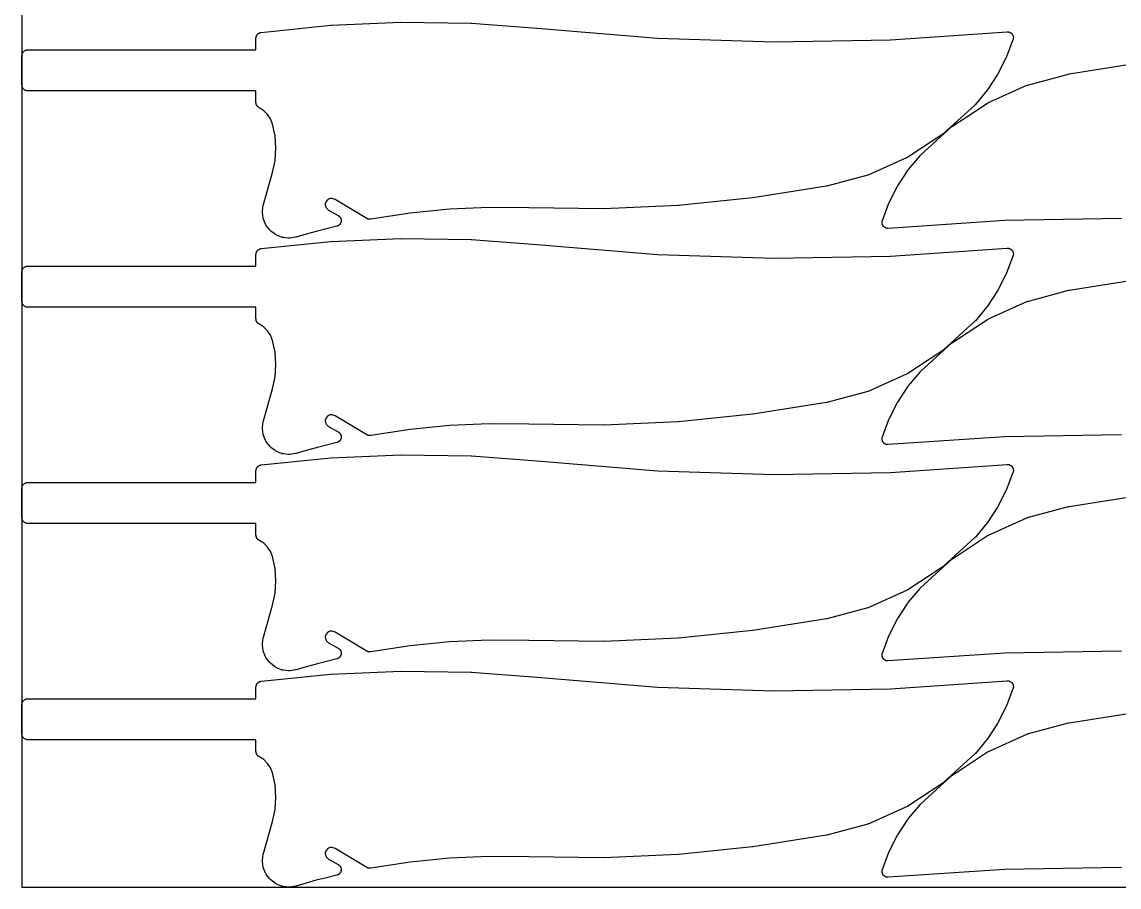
# Model space of a CAD drawing. Header units: metres. Extents: x 0 to 3000, y 0 to 1240.
# Drawn here: x 0 to 375, y 0 to 295.7 of the extents above; entities that cross this region are included whole.
import ezdxf

# ---------------------------------------------------------------- set-up
doc = ezdxf.new("R2010")
doc.units = ezdxf.units.M

msp = doc.modelspace()

# ---------------------------------------------------------------- linework, layer by layer
at = {"color": 7}
msp.add_lwpolyline([(0, 0), (3000, 0), (3000, 1240), (0, 1240), (0, 0)], close=True, dxfattribs=at)
at = {"color": 1}
for points in [[(93.53, 222.17), (93.5, 222.16), (93.47, 222.16), (91.62, 221.87), (91.44, 221.85), (91.26, 221.85), (91.08, 221.86), (89.25, 222.07), (89.08, 222.1), (88.91, 222.14), (88.74, 222.2), (87.02, 222.88), (86.86, 222.95), (86.71, 223.04), (86.56, 223.14), (85.06, 224.27), (84.92, 224.38), (84.79, 224.51), (84.68, 224.65), (83.53, 226.13), (83.43, 226.28), (83.34, 226.43), (83.27, 226.59), (82.56, 228.3), (82.5, 228.47), (82.46, 228.64), (82.43, 228.81), (82.2, 230.64), (82.18, 230.82), (82.19, 231), (82.2, 231.17), (82.47, 233.03), (82.47, 233.07), (82.48, 233.1), (82.49, 233.16), (82.5, 233.23), (82.51, 233.26), (82.52, 233.3), (85.62, 244.24), (86.5, 248.42), (86.79, 252.59), (86.52, 256.77), (85.69, 260.85), (85, 262.61), (83.98, 264.13), (82.68, 265.41), (80.93, 266.51), (80.91, 266.53), (80.89, 266.54), (80.83, 266.58), (80.77, 266.63), (80.75, 266.64), (80.73, 266.66), (80.68, 266.71), (80.62, 266.75), (80.6, 266.77), (80.59, 266.79), (80.54, 266.84), (80.49, 266.9), (80.47, 266.92), (80.45, 266.93), (80.41, 266.99), (80.37, 267.05), (80.35, 267.07), (80.34, 267.09), (80.3, 267.15), (80.26, 267.22), (80.25, 267.24), (80.24, 267.26), (80.21, 267.33), (80.17, 267.39), (80.16, 267.41), (80.15, 267.44), (80.13, 267.51), (80.1, 267.57), (80.09, 267.6), (80.09, 267.62), (80.07, 267.69), (80.05, 267.76), (80.04, 267.79), (80.04, 267.81), (80.03, 267.89), (80.02, 267.96), (80.01, 267.98), (80.01, 268.01), (80.01, 268.08), (80, 268.15), (80, 268.18), (80, 268.2), (80, 272.2), (2, 272.2), (1.8, 272.21), (1.61, 272.24), (1.42, 272.29), (1.23, 272.36), (1.06, 272.44), (0.89, 272.54), (0.73, 272.66), (0.59, 272.79), (0.45, 272.93), (0.34, 273.09), (0.24, 273.26), (0.15, 273.44), (0.09, 273.62), (0.04, 273.81), (0.01, 274.01), (0, 274.2), (0, 284.2), (0.01, 284.4), (0.04, 284.59), (0.09, 284.78), (0.15, 284.97), (0.24, 285.15), (0.34, 285.31), (0.45, 285.47), (0.59, 285.62), (0.73, 285.75), (0.89, 285.87), (1.06, 285.97), (1.23, 286.05), (1.42, 286.12), (1.61, 286.17), (1.8, 286.19), (2, 286.2), (80, 286.2), (80, 290.2), (80, 290.3), (80.01, 290.39), (80.01, 290.39), (80.01, 290.4), (80.02, 290.49), (80.04, 290.58), (80.04, 290.59), (80.04, 290.59), (80.06, 290.68), (80.08, 290.77), (80.08, 290.78), (80.09, 290.78), (80.12, 290.87), (80.15, 290.96), (80.15, 290.96), (80.15, 290.97), (80.19, 291.05), (80.23, 291.14), (80.23, 291.14), (80.24, 291.15), (80.28, 291.23), (80.33, 291.31), (80.33, 291.31), (80.34, 291.31), (80.39, 291.39), (80.45, 291.46), (80.45, 291.47), (80.45, 291.47), (80.52, 291.54), (80.58, 291.61), (80.58, 291.61), (80.59, 291.62), (80.65, 291.68), (80.72, 291.74), (80.73, 291.75), (80.73, 291.75), (80.81, 291.81), (80.88, 291.86), (80.88, 291.86), (80.89, 291.87), (80.97, 291.91), (81.05, 291.96), (81.05, 291.97), (81.06, 291.97), (81.14, 292.01), (81.23, 292.05), (81.23, 292.05), (81.23, 292.05), (81.32, 292.08), (81.41, 292.11), (81.41, 292.12), (81.42, 292.12), (81.51, 292.14), (81.6, 292.16), (81.6, 292.16), (81.61, 292.17), (81.7, 292.18), (81.79, 292.19), (105.56, 294.65), (105.68, 294.66), (129.53, 295.7), (129.65, 295.7), (153.52, 295.3), (153.64, 295.3), (177.46, 293.48), (177.46, 293.48), (177.47, 293.48), (217.25, 290.23), (257.08, 288.96), (296.91, 289.67), (336.74, 292.36), (336.77, 292.36), (336.8, 292.36), (336.87, 292.36), (336.93, 292.36), (336.97, 292.36), (337, 292.36), (337.06, 292.35), (337.13, 292.34), (337.16, 292.34), (337.19, 292.33), (337.26, 292.32), (337.32, 292.31), (337.35, 292.3), (337.39, 292.29), (337.45, 292.27), (337.51, 292.25), (337.54, 292.24), (337.57, 292.23), (337.63, 292.21), (337.69, 292.18), (337.72, 292.17), (337.75, 292.15), (337.81, 292.12), (337.87, 292.09), (337.9, 292.08), (337.93, 292.06), (337.98, 292.02), (338.03, 291.99), (338.06, 291.97), (338.09, 291.95), (338.14, 291.91), (338.19, 291.87), (338.21, 291.84), (338.24, 291.82), (338.28, 291.77), (338.33, 291.73), (338.35, 291.7), (338.37, 291.68), (338.41, 291.63), (338.46, 291.58), (338.48, 291.55), (338.5, 291.53), (338.53, 291.47), (338.57, 291.42), (338.58, 291.39), (338.6, 291.36), (338.63, 291.3), (338.66, 291.25), (338.68, 291.22), (338.69, 291.19), (338.72, 291.13), (338.74, 291.07), (338.75, 291.04), (338.76, 291.01), (338.78, 290.94), (338.8, 290.88), (338.81, 290.85), (338.82, 290.82), (338.83, 290.75), (338.84, 290.69), (338.85, 290.66), (338.85, 290.62), (338.86, 290.56), (338.87, 290.49), (338.87, 290.46), (338.87, 290.43), (338.87, 290.36), (338.87, 290.3), (338.87, 290.27), (338.87, 290.23), (338.86, 290.17), (338.86, 290.1), (338.85, 290.07), (338.85, 290.04), (338.83, 289.97), (338.82, 289.91), (338.81, 289.88), (338.8, 289.85), (338.78, 289.78), (338.77, 289.72), (338.75, 289.69), (338.74, 289.66), (336.54, 283.77), (336.45, 283.57), (333.61, 277.98), (333.5, 277.79), (330.05, 272.56), (329.92, 272.38), (325.9, 267.55), (325.87, 267.52), (325.85, 267.49), (325.81, 267.45), (325.77, 267.4), (325.74, 267.38), (325.71, 267.35), (315.05, 257.6), (314.92, 257.5), (314.8, 257.41), (302.79, 249.52), (302.66, 249.44), (302.52, 249.36), (289.42, 243.47), (289.27, 243.41), (289.12, 243.36), (275.17, 239.6), (275.16, 239.59), (275.15, 239.59), (275.06, 239.57), (274.98, 239.55), (274.97, 239.55), (274.96, 239.55), (249.8, 235.59), (249.69, 235.58), (224.37, 233.02), (224.26, 233.01), (198.84, 231.87), (198.73, 231.87), (173.26, 232.15), (173.26, 232.15), (173.26, 232.15), (159.65, 232.3), (146.12, 231.71), (132.65, 230.38), (119.2, 228.29), (119.19, 228.29), (119.18, 228.29), (119.09, 228.28), (119, 228.27), (118.99, 228.27), (118.98, 228.27), (118.89, 228.27), (118.81, 228.27), (118.8, 228.27), (118.79, 228.27), (118.7, 228.28), (118.61, 228.29), (118.6, 228.29), (118.59, 228.29), (118.5, 228.31), (118.42, 228.33), (118.41, 228.33), (118.4, 228.33), (118.31, 228.36), (118.23, 228.38), (118.22, 228.39), (118.21, 228.39), (118.13, 228.42), (118.05, 228.46), (118.04, 228.46), (118.03, 228.46), (117.95, 228.51), (117.87, 228.55), (117.87, 228.55), (117.86, 228.56), (107.09, 235.05), (106.09, 235.4), (105.28, 235.36), (104.55, 235.02), (103.97, 234.39), (103.68, 233.58), (103.72, 232.77), (104.07, 232.04), (104.81, 231.35), (108.07, 229.58), (108.11, 229.55), (108.16, 229.53), (108.2, 229.5), (108.24, 229.47), (108.28, 229.44), (108.32, 229.42), (108.36, 229.38), (108.4, 229.36), (108.43, 229.32), (108.47, 229.29), (108.5, 229.26), (108.54, 229.22), (108.57, 229.19), (108.61, 229.15), (108.64, 229.11), (108.67, 229.08), (108.7, 229.04), (108.73, 229), (108.76, 228.96), (108.79, 228.92), (108.81, 228.87), (108.84, 228.83), (108.86, 228.79), (108.89, 228.75), (108.91, 228.7), (108.93, 228.66), (108.95, 228.61), (108.97, 228.57), (108.98, 228.52), (109, 228.48), (109.02, 228.43), (109.03, 228.38), (109.04, 228.34), (109.06, 228.29), (109.07, 228.24), (109.08, 228.19), (109.09, 228.14), (109.09, 228.1), (109.1, 228.05), (109.11, 228), (109.11, 227.95), (109.11, 227.9), (109.11, 227.85), (109.11, 227.8), (109.11, 227.75), (109.11, 227.7), (109.11, 227.66), (109.1, 227.61), (109.09, 227.56), (109.09, 227.51), (109.08, 227.46), (109.07, 227.41), (109.06, 227.37), (109.05, 227.32), (109.04, 227.27), (109.02, 227.22), (109.01, 227.18), (108.99, 227.13), (108.97, 227.08), (108.96, 227.04), (108.93, 226.99), (108.91, 226.95), (108.89, 226.91), (108.87, 226.86), (108.84, 226.82), (108.82, 226.78), (108.79, 226.74), (108.77, 226.7), (108.74, 226.66), (108.71, 226.61), (108.68, 226.58), (108.65, 226.54), (108.62, 226.5), (108.58, 226.46), (108.55, 226.43), (108.52, 226.39), (108.48, 226.36), (108.44, 226.33), (108.41, 226.3), (108.37, 226.26), (108.33, 226.23), (108.29, 226.2), (108.25, 226.18), (108.21, 226.15), (108.17, 226.12), (108.13, 226.1), (108.08, 226.07), (108.04, 226.05), (108, 226.03), (107.95, 226), (107.91, 225.99), (107.86, 225.97), (107.82, 225.95), (107.77, 225.93), (107.72, 225.92), (107.68, 225.9), (107.63, 225.89), (107.58, 225.88), (104.09, 225.03), (100.62, 224.14), (97.17, 223.2), (93.72, 222.21), (93.69, 222.2), (93.66, 222.2), (93.6, 222.18), (93.53, 222.17)], [(93.53, 148.22), (93.5, 148.21), (93.47, 148.21), (91.62, 147.92), (91.44, 147.9), (91.26, 147.9), (91.08, 147.91), (89.25, 148.12), (89.08, 148.15), (88.91, 148.19), (88.74, 148.25), (87.02, 148.93), (86.86, 149), (86.71, 149.09), (86.56, 149.19), (85.06, 150.32), (84.92, 150.43), (84.79, 150.56), (84.68, 150.7), (83.53, 152.18), (83.43, 152.33), (83.34, 152.48), (83.27, 152.64), (82.56, 154.35), (82.5, 154.52), (82.46, 154.69), (82.43, 154.86), (82.2, 156.69), (82.18, 156.87), (82.19, 157.05), (82.2, 157.22), (82.47, 159.08), (82.47, 159.12), (82.48, 159.15), (82.49, 159.22), (82.5, 159.28), (82.51, 159.31), (82.52, 159.35), (85.62, 170.29), (86.5, 174.47), (86.79, 178.65), (86.52, 182.82), (85.69, 186.9), (85, 188.66), (83.98, 190.18), (82.68, 191.46), (80.93, 192.56), (80.91, 192.58), (80.89, 192.59), (80.83, 192.63), (80.77, 192.68), (80.75, 192.69), (80.73, 192.71), (80.68, 192.76), (80.62, 192.8), (80.6, 192.82), (80.59, 192.84), (80.54, 192.89), (80.49, 192.95), (80.47, 192.97), (80.45, 192.99), (80.41, 193.04), (80.37, 193.1), (80.35, 193.12), (80.34, 193.14), (80.3, 193.21), (80.26, 193.27), (80.25, 193.29), (80.24, 193.31), (80.21, 193.38), (80.17, 193.44), (80.16, 193.47), (80.15, 193.49), (80.13, 193.56), (80.1, 193.62), (80.09, 193.65), (80.09, 193.67), (80.07, 193.74), (80.05, 193.81), (80.04, 193.84), (80.04, 193.86), (80.03, 193.94), (80.02, 194.01), (80.01, 194.03), (80.01, 194.06), (80.01, 194.13), (80, 194.2), (80, 194.23), (80, 194.25), (80, 198.25), (2, 198.25), (1.8, 198.26), (1.61, 198.29), (1.42, 198.34), (1.23, 198.41), (1.06, 198.49), (0.89, 198.59), (0.73, 198.71), (0.59, 198.84), (0.45, 198.99), (0.34, 199.14), (0.24, 199.31), (0.15, 199.49), (0.09, 199.67), (0.04, 199.86), (0.01, 200.06), (0, 200.25), (0, 210.25), (0.01, 210.45), (0.04, 210.64), (0.09, 210.83), (0.15, 211.02), (0.24, 211.2), (0.34, 211.37), (0.45, 211.52), (0.59, 211.67), (0.73, 211.8), (0.89, 211.92), (1.06, 212.02), (1.23, 212.1), (1.42, 212.17), (1.61, 212.22), (1.8, 212.24), (2, 212.25), (80, 212.25), (80, 216.25), (80, 216.35), (80.01, 216.44), (80.01, 216.45), (80.01, 216.45), (80.02, 216.54), (80.04, 216.63), (80.04, 216.64), (80.04, 216.64), (80.06, 216.73), (80.08, 216.83), (80.08, 216.83), (80.09, 216.83), (80.12, 216.92), (80.15, 217.01), (80.15, 217.02), (80.15, 217.02), (80.19, 217.1), (80.23, 217.19), (80.23, 217.19), (80.24, 217.2), (80.28, 217.28), (80.33, 217.36), (80.33, 217.36), (80.34, 217.37), (80.39, 217.44), (80.45, 217.52), (80.45, 217.52), (80.45, 217.52), (80.52, 217.59), (80.58, 217.66), (80.58, 217.66), (80.59, 217.67), (80.65, 217.73), (80.72, 217.79), (80.73, 217.8), (80.73, 217.8), (80.81, 217.86), (80.88, 217.91), (80.88, 217.91), (80.89, 217.92), (80.97, 217.97), (81.05, 218.01), (81.05, 218.02), (81.06, 218.02), (81.14, 218.06), (81.23, 218.1), (81.23, 218.1), (81.23, 218.1), (81.32, 218.13), (81.41, 218.17), (81.41, 218.17), (81.42, 218.17), (81.51, 218.19), (81.6, 218.21), (81.6, 218.21), (81.61, 218.22), (81.7, 218.23), (81.79, 218.24), (105.56, 220.7), (105.68, 220.71), (129.53, 221.75), (129.65, 221.75), (153.52, 221.35), (153.64, 221.35), (177.46, 219.53), (177.46, 219.53), (177.47, 219.53), (217.25, 216.28), (257.08, 215.01), (296.91, 215.72), (336.74, 218.41), (336.77, 218.41), (336.8, 218.41), (336.87, 218.41), (336.93, 218.41), (336.97, 218.41), (337, 218.41), (337.06, 218.4), (337.13, 218.39), (337.16, 218.39), (337.19, 218.38), (337.26, 218.37), (337.32, 218.36), (337.35, 218.35), (337.39, 218.34), (337.45, 218.32), (337.51, 218.31), (337.54, 218.29), (337.57, 218.28), (337.63, 218.26), (337.69, 218.23), (337.72, 218.22), (337.75, 218.21), (337.81, 218.17), (337.87, 218.14), (337.9, 218.13), (337.93, 218.11), (337.98, 218.07), (338.03, 218.04), (338.06, 218.02), (338.09, 218), (338.14, 217.96), (338.19, 217.92), (338.21, 217.89), (338.24, 217.87), (338.28, 217.83), (338.33, 217.78), (338.35, 217.76), (338.37, 217.73), (338.41, 217.68), (338.46, 217.63), (338.48, 217.6), (338.5, 217.58), (338.53, 217.52), (338.57, 217.47), (338.58, 217.44), (338.6, 217.41), (338.63, 217.36), (338.66, 217.3), (338.68, 217.27), (338.69, 217.24), (338.72, 217.18), (338.74, 217.12), (338.75, 217.09), (338.76, 217.06), (338.78, 216.99), (338.8, 216.93), (338.81, 216.9), (338.82, 216.87), (338.83, 216.8), (338.84, 216.74), (338.85, 216.71), (338.85, 216.67), (338.86, 216.61), (338.87, 216.54), (338.87, 216.51), (338.87, 216.48), (338.87, 216.41), (338.87, 216.35), (338.87, 216.32), (338.87, 216.28), (338.86, 216.22), (338.86, 216.15), (338.85, 216.12), (338.85, 216.09), (338.83, 216.02), (338.82, 215.96), (338.81, 215.93), (338.8, 215.9), (338.78, 215.83), (338.77, 215.77), (338.75, 215.74), (338.74, 215.71), (336.54, 209.82), (336.45, 209.62), (333.61, 204.03), (333.5, 203.84), (330.05, 198.61), (329.92, 198.43), (325.9, 193.6), (325.87, 193.57), (325.85, 193.54), (325.81, 193.5), (325.77, 193.45), (325.74, 193.43), (325.71, 193.4), (315.05, 183.65), (314.92, 183.55), (314.8, 183.46), (302.79, 175.57), (302.66, 175.49), (302.52, 175.42), (289.42, 169.52), (289.27, 169.46), (289.12, 169.41), (275.17, 165.65), (275.16, 165.64), (275.15, 165.64), (275.06, 165.62), (274.98, 165.6), (274.97, 165.6), (274.96, 165.6), (249.8, 161.64), (249.69, 161.63), (224.37, 159.07), (224.26, 159.07), (198.84, 157.92), (198.73, 157.92), (173.26, 158.2), (173.26, 158.2), (173.26, 158.2), (159.65, 158.35), (146.12, 157.76), (132.65, 156.43), (119.2, 154.35), (119.19, 154.34), (119.18, 154.34), (119.09, 154.33), (119, 154.32), (118.99, 154.32), (118.98, 154.32), (118.89, 154.32), (118.81, 154.32), (118.8, 154.32), (118.79, 154.32), (118.7, 154.33), (118.61, 154.34), (118.6, 154.34), (118.59, 154.34), (118.5, 154.36), (118.42, 154.38), (118.41, 154.38), (118.4, 154.38), (118.31, 154.41), (118.23, 154.43), (118.22, 154.44), (118.21, 154.44), (118.13, 154.47), (118.05, 154.51), (118.04, 154.51), (118.03, 154.52), (117.95, 154.56), (117.87, 154.6), (117.87, 154.6), (117.86, 154.61), (107.09, 161.1), (106.09, 161.45), (105.28, 161.41), (104.55, 161.07), (103.97, 160.44), (103.68, 159.63), (103.72, 158.82), (104.07, 158.09), (104.81, 157.4), (108.07, 155.63), (108.11, 155.6), (108.16, 155.58), (108.2, 155.55), (108.24, 155.52), (108.28, 155.49), (108.32, 155.47), (108.36, 155.44), (108.4, 155.41), (108.43, 155.37), (108.47, 155.34), (108.5, 155.31), (108.54, 155.27), (108.57, 155.24), (108.61, 155.2), (108.64, 155.16), (108.67, 155.13), (108.7, 155.09), (108.73, 155.05), (108.76, 155.01), (108.79, 154.97), (108.81, 154.93), (108.84, 154.88), (108.86, 154.84), (108.89, 154.8), (108.91, 154.75), (108.93, 154.71), (108.95, 154.66), (108.97, 154.62), (108.98, 154.57), (109, 154.53), (109.02, 154.48), (109.03, 154.44), (109.04, 154.39), (109.06, 154.34), (109.07, 154.29), (109.08, 154.24), (109.09, 154.2), (109.09, 154.15), (109.1, 154.1), (109.11, 154.05), (109.11, 154), (109.11, 153.95), (109.11, 153.9), (109.11, 153.85), (109.11, 153.8), (109.11, 153.75), (109.11, 153.71), (109.1, 153.66), (109.09, 153.61), (109.09, 153.56), (109.08, 153.51), (109.07, 153.46), (109.06, 153.42), (109.05, 153.37), (109.04, 153.32), (109.02, 153.27), (109.01, 153.23), (108.99, 153.18), (108.97, 153.14), (108.96, 153.09), (108.93, 153.05), (108.91, 153), (108.89, 152.96), (108.87, 152.91), (108.84, 152.87), (108.82, 152.83), (108.79, 152.79), (108.77, 152.75), (108.74, 152.71), (108.71, 152.66), (108.68, 152.63), (108.65, 152.59), (108.62, 152.55), (108.58, 152.51), (108.55, 152.48), (108.52, 152.44), (108.48, 152.41), (108.44, 152.38), (108.41, 152.35), (108.37, 152.31), (108.33, 152.28), (108.29, 152.25), (108.25, 152.23), (108.21, 152.2), (108.17, 152.17), (108.13, 152.15), (108.08, 152.12), (108.04, 152.1), (108, 152.08), (107.95, 152.05), (107.91, 152.04), (107.86, 152.02), (107.82, 152), (107.77, 151.98), (107.72, 151.97), (107.68, 151.95), (107.63, 151.94), (107.58, 151.93), (104.09, 151.08), (100.62, 150.19), (97.17, 149.26), (93.72, 148.26), (93.69, 148.26), (93.66, 148.25), (93.6, 148.23), (93.53, 148.22)], [(93.53, 74.27), (93.5, 74.26), (93.47, 74.26), (91.62, 73.97), (91.44, 73.95), (91.26, 73.95), (91.08, 73.96), (89.25, 74.17), (89.08, 74.2), (88.91, 74.24), (88.74, 74.3), (87.02, 74.98), (86.86, 75.05), (86.71, 75.14), (86.56, 75.24), (85.06, 76.37), (84.92, 76.48), (84.79, 76.61), (84.68, 76.75), (83.53, 78.23), (83.43, 78.38), (83.34, 78.53), (83.27, 78.7), (82.56, 80.4), (82.5, 80.57), (82.46, 80.74), (82.43, 80.91), (82.2, 82.74), (82.18, 82.92), (82.19, 83.1), (82.2, 83.28), (82.47, 85.13), (82.47, 85.17), (82.48, 85.21), (82.49, 85.27), (82.5, 85.33), (82.51, 85.36), (82.52, 85.4), (85.62, 96.34), (86.5, 100.52), (86.79, 104.7), (86.52, 108.87), (85.69, 112.95), (85, 114.71), (83.98, 116.23), (82.68, 117.51), (80.93, 118.61), (80.91, 118.63), (80.89, 118.64), (80.83, 118.69), (80.77, 118.73), (80.75, 118.74), (80.73, 118.76), (80.68, 118.81), (80.62, 118.85), (80.6, 118.87), (80.59, 118.89), (80.54, 118.94), (80.49, 119), (80.47, 119.02), (80.45, 119.04), (80.41, 119.09), (80.37, 119.15), (80.35, 119.17), (80.34, 119.19), (80.3, 119.26), (80.26, 119.32), (80.25, 119.34), (80.24, 119.36), (80.21, 119.43), (80.17, 119.49), (80.16, 119.52), (80.15, 119.54), (80.13, 119.61), (80.1, 119.68), (80.09, 119.7), (80.09, 119.72), (80.07, 119.79), (80.05, 119.86), (80.04, 119.89), (80.04, 119.91), (80.03, 119.99), (80.02, 120.06), (80.01, 120.08), (80.01, 120.11), (80.01, 120.18), (80, 120.25), (80, 120.28), (80, 120.3), (80, 124.3), (2, 124.3), (1.8, 124.31), (1.61, 124.34), (1.42, 124.39), (1.23, 124.46), (1.06, 124.54), (0.89, 124.64), (0.73, 124.76), (0.59, 124.89), (0.45, 125.04), (0.34, 125.19), (0.24, 125.36), (0.15, 125.54), (0.09, 125.72), (0.04, 125.91), (0.01, 126.11), (0, 126.3), (0, 136.3), (0.01, 136.5), (0.04, 136.7), (0.09, 136.89), (0.15, 137.07), (0.24, 137.25), (0.34, 137.42), (0.45, 137.57), (0.59, 137.72), (0.73, 137.85), (0.89, 137.97), (1.06, 138.07), (1.23, 138.15), (1.42, 138.22), (1.61, 138.27), (1.8, 138.3), (2, 138.3), (80, 138.3), (80, 142.3), (80, 142.4), (80.01, 142.49), (80.01, 142.5), (80.01, 142.5), (80.02, 142.59), (80.04, 142.69), (80.04, 142.69), (80.04, 142.7), (80.06, 142.79), (80.08, 142.88), (80.08, 142.88), (80.09, 142.89), (80.12, 142.97), (80.15, 143.06), (80.15, 143.07), (80.15, 143.07), (80.19, 143.15), (80.23, 143.24), (80.23, 143.24), (80.24, 143.25), (80.28, 143.33), (80.33, 143.41), (80.33, 143.41), (80.34, 143.42), (80.39, 143.49), (80.45, 143.57), (80.45, 143.57), (80.45, 143.57), (80.52, 143.64), (80.58, 143.71), (80.58, 143.72), (80.59, 143.72), (80.65, 143.78), (80.72, 143.84), (80.73, 143.85), (80.73, 143.85), (80.81, 143.91), (80.88, 143.96), (80.88, 143.96), (80.89, 143.97), (80.97, 144.02), (81.05, 144.06), (81.05, 144.07), (81.06, 144.07), (81.14, 144.11), (81.23, 144.15), (81.23, 144.15), (81.23, 144.15), (81.32, 144.18), (81.41, 144.22), (81.41, 144.22), (81.42, 144.22), (81.51, 144.24), (81.6, 144.26), (81.6, 144.27), (81.61, 144.27), (81.7, 144.28), (81.79, 144.29), (105.56, 146.75), (105.68, 146.76), (129.53, 147.8), (129.65, 147.8), (153.52, 147.41), (153.64, 147.4), (177.46, 145.58), (177.46, 145.58), (177.47, 145.58), (217.25, 142.33), (257.08, 141.06), (296.91, 141.77), (336.74, 144.46), (336.77, 144.46), (336.8, 144.46), (336.87, 144.46), (336.93, 144.46), (336.97, 144.46), (337, 144.46), (337.06, 144.45), (337.13, 144.44), (337.16, 144.44), (337.19, 144.43), (337.26, 144.42), (337.32, 144.41), (337.35, 144.4), (337.39, 144.39), (337.45, 144.37), (337.51, 144.36), (337.54, 144.34), (337.57, 144.33), (337.63, 144.31), (337.69, 144.28), (337.72, 144.27), (337.75, 144.26), (337.81, 144.22), (337.87, 144.19), (337.9, 144.18), (337.93, 144.16), (337.98, 144.12), (338.03, 144.09), (338.06, 144.07), (338.09, 144.05), (338.14, 144.01), (338.19, 143.97), (338.21, 143.94), (338.24, 143.92), (338.28, 143.88), (338.33, 143.83), (338.35, 143.81), (338.37, 143.78), (338.41, 143.73), (338.46, 143.68), (338.48, 143.65), (338.5, 143.63), (338.53, 143.57), (338.57, 143.52), (338.58, 143.49), (338.6, 143.46), (338.63, 143.41), (338.66, 143.35), (338.68, 143.32), (338.69, 143.29), (338.72, 143.23), (338.74, 143.17), (338.75, 143.14), (338.76, 143.11), (338.78, 143.04), (338.8, 142.98), (338.81, 142.95), (338.82, 142.92), (338.83, 142.85), (338.84, 142.79), (338.85, 142.76), (338.85, 142.73), (338.86, 142.66), (338.87, 142.6), (338.87, 142.56), (338.87, 142.53), (338.87, 142.46), (338.87, 142.4), (338.87, 142.37), (338.87, 142.33), (338.86, 142.27), (338.86, 142.2), (338.85, 142.17), (338.85, 142.14), (338.83, 142.07), (338.82, 142.01), (338.81, 141.98), (338.8, 141.95), (338.78, 141.88), (338.77, 141.82), (338.75, 141.79), (338.74, 141.76), (336.54, 135.87), (336.45, 135.67), (333.61, 130.08), (333.5, 129.89), (330.05, 124.66), (329.92, 124.48), (325.9, 119.65), (325.87, 119.62), (325.85, 119.59), (325.81, 119.55), (325.77, 119.5), (325.74, 119.48), (325.71, 119.45), (315.05, 109.7), (314.92, 109.6), (314.8, 109.51), (302.79, 101.62), (302.66, 101.54), (302.52, 101.47), (289.42, 95.57), (289.27, 95.51), (289.12, 95.46), (275.17, 91.7), (275.16, 91.69), (275.15, 91.69), (275.06, 91.67), (274.98, 91.65), (274.97, 91.65), (274.96, 91.65), (249.8, 87.69), (249.69, 87.68), (224.37, 85.12), (224.26, 85.12), (198.84, 83.98), (198.73, 83.97), (173.26, 84.25), (173.26, 84.25), (173.26, 84.25), (159.65, 84.4), (146.12, 83.81), (132.65, 82.48), (119.2, 80.4), (119.19, 80.39), (119.18, 80.39), (119.09, 80.38), (119, 80.38), (118.99, 80.38), (118.98, 80.37), (118.89, 80.37), (118.81, 80.37), (118.8, 80.37), (118.79, 80.37), (118.7, 80.38), (118.61, 80.39), (118.6, 80.39), (118.59, 80.39), (118.5, 80.41), (118.42, 80.43), (118.41, 80.43), (118.4, 80.43), (118.31, 80.46), (118.23, 80.48), (118.22, 80.49), (118.21, 80.49), (118.13, 80.53), (118.05, 80.56), (118.04, 80.56), (118.03, 80.57), (117.95, 80.61), (117.87, 80.65), (117.87, 80.66), (117.86, 80.66), (107.09, 87.15), (106.09, 87.5), (105.28, 87.46), (104.55, 87.12), (103.97, 86.49), (103.68, 85.69), (103.72, 84.87), (104.07, 84.14), (104.81, 83.45), (108.07, 81.68), (108.11, 81.65), (108.16, 81.63), (108.2, 81.6), (108.24, 81.57), (108.28, 81.54), (108.32, 81.52), (108.36, 81.49), (108.4, 81.46), (108.43, 81.42), (108.47, 81.39), (108.5, 81.36), (108.54, 81.32), (108.57, 81.29), (108.61, 81.25), (108.64, 81.21), (108.67, 81.18), (108.7, 81.14), (108.73, 81.1), (108.76, 81.06), (108.79, 81.02), (108.81, 80.98), (108.84, 80.93), (108.86, 80.89), (108.89, 80.85), (108.91, 80.8), (108.93, 80.76), (108.95, 80.72), (108.97, 80.67), (108.98, 80.62), (109, 80.58), (109.02, 80.53), (109.03, 80.49), (109.04, 80.44), (109.06, 80.39), (109.07, 80.34), (109.08, 80.3), (109.09, 80.25), (109.09, 80.2), (109.1, 80.15), (109.11, 80.1), (109.11, 80.05), (109.11, 80), (109.11, 79.95), (109.11, 79.9), (109.11, 79.85), (109.11, 79.81), (109.11, 79.76), (109.1, 79.71), (109.09, 79.66), (109.09, 79.61), (109.08, 79.56), (109.07, 79.51), (109.06, 79.47), (109.05, 79.42), (109.04, 79.37), (109.02, 79.32), (109.01, 79.28), (108.99, 79.23), (108.97, 79.19), (108.96, 79.14), (108.93, 79.1), (108.91, 79.05), (108.89, 79.01), (108.87, 78.96), (108.84, 78.92), (108.82, 78.88), (108.79, 78.84), (108.77, 78.8), (108.74, 78.76), (108.71, 78.72), (108.68, 78.68), (108.65, 78.64), (108.62, 78.6), (108.58, 78.56), (108.55, 78.53), (108.52, 78.5), (108.48, 78.46), (108.44, 78.43), (108.41, 78.4), (108.37, 78.36), (108.33, 78.34), (108.29, 78.3), (108.25, 78.28), (108.21, 78.25), (108.17, 78.22), (108.13, 78.2), (108.08, 78.17), (108.04, 78.15), (108, 78.13), (107.95, 78.11), (107.91, 78.09), (107.86, 78.07), (107.82, 78.05), (107.77, 78.03), (107.72, 78.02), (107.68, 78), (107.63, 77.99), (107.58, 77.98), (104.09, 77.13), (100.62, 76.25), (97.17, 75.31), (93.72, 74.31), (93.69, 74.31), (93.66, 74.3), (93.6, 74.28), (93.53, 74.27)], [(93.53, 0.32), (93.5, 0.31), (93.47, 0.31), (91.62, 0.02), (91.44, 0), (91.26, 0), (91.08, 0.01), (89.25, 0.22), (89.08, 0.25), (88.91, 0.29), (88.74, 0.35), (87.02, 1.03), (86.86, 1.1), (86.71, 1.19), (86.56, 1.29), (85.06, 2.42), (84.92, 2.54), (84.79, 2.66), (84.68, 2.8), (83.53, 4.28), (83.43, 4.43), (83.34, 4.58), (83.27, 4.75), (82.56, 6.45), (82.5, 6.62), (82.46, 6.79), (82.43, 6.96), (82.2, 8.79), (82.18, 8.97), (82.19, 9.15), (82.2, 9.33), (82.47, 11.18), (82.47, 11.22), (82.48, 11.26), (82.49, 11.32), (82.5, 11.38), (82.51, 11.41), (82.52, 11.45), (85.62, 22.39), (86.5, 26.57), (86.79, 30.75), (86.52, 34.92), (85.69, 39), (85, 40.76), (83.98, 42.28), (82.68, 43.56), (80.93, 44.66), (80.91, 44.68), (80.89, 44.69), (80.83, 44.74), (80.77, 44.78), (80.75, 44.79), (80.73, 44.81), (80.68, 44.86), (80.62, 44.91), (80.6, 44.92), (80.59, 44.94), (80.54, 44.99), (80.49, 45.05), (80.47, 45.07), (80.45, 45.09), (80.41, 45.14), (80.37, 45.2), (80.35, 45.22), (80.34, 45.24), (80.3, 45.31), (80.26, 45.37), (80.25, 45.39), (80.24, 45.41), (80.21, 45.48), (80.17, 45.54), (80.16, 45.57), (80.15, 45.59), (80.13, 45.66), (80.1, 45.73), (80.09, 45.75), (80.09, 45.77), (80.07, 45.85), (80.05, 45.91), (80.04, 45.94), (80.04, 45.97), (80.03, 46.04), (80.02, 46.11), (80.01, 46.13), (80.01, 46.16), (80.01, 46.23), (80, 46.3), (80, 46.33), (80, 46.36), (80, 50.36), (2, 50.36), (1.8, 50.37), (1.61, 50.39), (1.42, 50.44), (1.23, 50.51), (1.06, 50.59), (0.89, 50.69), (0.73, 50.81), (0.59, 50.94), (0.45, 51.09), (0.34, 51.24), (0.24, 51.41), (0.15, 51.59), (0.09, 51.77), (0.04, 51.97), (0.01, 52.16), (0, 52.36), (0, 62.36), (0.01, 62.55), (0.04, 62.75), (0.09, 62.94), (0.15, 63.12), (0.24, 63.3), (0.34, 63.47), (0.45, 63.62), (0.59, 63.77), (0.73, 63.9), (0.89, 64.02), (1.06, 64.12), (1.23, 64.2), (1.42, 64.27), (1.61, 64.32), (1.8, 64.35), (2, 64.36), (80, 64.36), (80, 68.36), (80, 68.45), (80.01, 68.54), (80.01, 68.55), (80.01, 68.55), (80.02, 68.64), (80.04, 68.74), (80.04, 68.74), (80.04, 68.75), (80.06, 68.84), (80.08, 68.93), (80.08, 68.93), (80.09, 68.94), (80.12, 69.02), (80.15, 69.11), (80.15, 69.12), (80.15, 69.12), (80.19, 69.21), (80.23, 69.29), (80.23, 69.29), (80.24, 69.3), (80.28, 69.38), (80.33, 69.46), (80.33, 69.46), (80.34, 69.47), (80.39, 69.54), (80.45, 69.62), (80.45, 69.62), (80.45, 69.62), (80.52, 69.69), (80.58, 69.76), (80.58, 69.77), (80.59, 69.77), (80.65, 69.83), (80.72, 69.9), (80.73, 69.9), (80.73, 69.9), (80.81, 69.96), (80.88, 70.01), (80.88, 70.02), (80.89, 70.02), (80.97, 70.07), (81.05, 70.11), (81.05, 70.12), (81.06, 70.12), (81.14, 70.16), (81.23, 70.2), (81.23, 70.2), (81.23, 70.2), (81.32, 70.23), (81.41, 70.27), (81.41, 70.27), (81.42, 70.27), (81.51, 70.29), (81.6, 70.32), (81.6, 70.32), (81.61, 70.32), (81.7, 70.33), (81.79, 70.34), (105.56, 72.81), (105.68, 72.81), (129.53, 73.85), (129.65, 73.85), (153.52, 73.46), (153.64, 73.45), (177.46, 71.63), (177.46, 71.63), (177.47, 71.63), (217.25, 68.38), (257.08, 67.11), (296.91, 67.82), (336.74, 70.51), (336.77, 70.51), (336.8, 70.51), (336.87, 70.51), (336.93, 70.51), (336.97, 70.51), (337, 70.51), (337.06, 70.5), (337.13, 70.49), (337.16, 70.49), (337.19, 70.49), (337.26, 70.47), (337.32, 70.46), (337.35, 70.45), (337.39, 70.44), (337.45, 70.42), (337.51, 70.41), (337.54, 70.39), (337.57, 70.38), (337.63, 70.36), (337.69, 70.33), (337.72, 70.32), (337.75, 70.31), (337.81, 70.28), (337.87, 70.25), (337.9, 70.23), (337.93, 70.21), (337.98, 70.17), (338.03, 70.14), (338.06, 70.12), (338.09, 70.1), (338.14, 70.06), (338.19, 70.02), (338.21, 69.99), (338.24, 69.97), (338.28, 69.93), (338.33, 69.88), (338.35, 69.86), (338.37, 69.83), (338.41, 69.78), (338.46, 69.73), (338.48, 69.7), (338.5, 69.68), (338.53, 69.62), (338.57, 69.57), (338.58, 69.54), (338.6, 69.51), (338.63, 69.46), (338.66, 69.4), (338.68, 69.37), (338.69, 69.34), (338.72, 69.28), (338.74, 69.22), (338.75, 69.19), (338.76, 69.16), (338.78, 69.09), (338.8, 69.03), (338.81, 69), (338.82, 68.97), (338.83, 68.9), (338.84, 68.84), (338.85, 68.81), (338.85, 68.78), (338.86, 68.71), (338.87, 68.65), (338.87, 68.61), (338.87, 68.58), (338.87, 68.52), (338.87, 68.45), (338.87, 68.42), (338.87, 68.38), (338.86, 68.32), (338.86, 68.25), (338.85, 68.22), (338.85, 68.19), (338.83, 68.13), (338.82, 68.06), (338.81, 68.03), (338.8, 68), (338.78, 67.93), (338.77, 67.87), (338.75, 67.84), (338.74, 67.81), (336.54, 61.92), (336.45, 61.72), (333.61, 56.13), (333.5, 55.94), (330.05, 50.71), (329.92, 50.53), (325.9, 45.7), (325.87, 45.67), (325.85, 45.64), (325.81, 45.6), (325.77, 45.55), (325.74, 45.53), (325.71, 45.5), (315.05, 35.75), (314.92, 35.65), (314.8, 35.56), (302.79, 27.67), (302.66, 27.59), (302.52, 27.52), (289.42, 21.62), (289.27, 21.56), (289.12, 21.52), (275.17, 17.75), (275.16, 17.75), (275.15, 17.74), (275.06, 17.72), (274.98, 17.71), (274.97, 17.7), (274.96, 17.7), (249.8, 13.74), (249.69, 13.73), (224.37, 11.17), (224.26, 11.17), (198.84, 10.03), (198.73, 10.02), (173.26, 10.3), (173.26, 10.3), (173.26, 10.3), (159.65, 10.45), (146.12, 9.86), (132.65, 8.53), (119.2, 6.45), (119.19, 6.45), (119.18, 6.44), (119.09, 6.44), (119, 6.43), (118.99, 6.43), (118.98, 6.42), (118.89, 6.43), (118.81, 6.42), (118.8, 6.43), (118.79, 6.43), (118.7, 6.43), (118.61, 6.44), (118.6, 6.44), (118.59, 6.45), (118.5, 6.46), (118.42, 6.48), (118.41, 6.48), (118.4, 6.48), (118.31, 6.51), (118.23, 6.54), (118.22, 6.54), (118.21, 6.54), (118.13, 6.58), (118.05, 6.61), (118.04, 6.61), (118.03, 6.62), (117.95, 6.66), (117.87, 6.7), (117.87, 6.71), (117.86, 6.71), (107.09, 13.2), (106.09, 13.55), (105.28, 13.51), (104.55, 13.17), (103.97, 12.54), (103.68, 11.74), (103.72, 10.93), (104.07, 10.19), (104.81, 9.5), (108.07, 7.73), (108.11, 7.7), (108.16, 7.68), (108.2, 7.65), (108.24, 7.63), (108.28, 7.6), (108.32, 7.57), (108.36, 7.54), (108.4, 7.51), (108.43, 7.47), (108.47, 7.44), (108.5, 7.41), (108.54, 7.37), (108.57, 7.34), (108.61, 7.3), (108.64, 7.26), (108.67, 7.23), (108.7, 7.19), (108.73, 7.15), (108.76, 7.11), (108.79, 7.07), (108.81, 7.03), (108.84, 6.98), (108.86, 6.94), (108.89, 6.9), (108.91, 6.85), (108.93, 6.81), (108.95, 6.77), (108.97, 6.72), (108.98, 6.67), (109, 6.63), (109.02, 6.58), (109.03, 6.54), (109.04, 6.49), (109.06, 6.44), (109.07, 6.39), (109.08, 6.35), (109.09, 6.3), (109.09, 6.25), (109.1, 6.2), (109.11, 6.15), (109.11, 6.1), (109.11, 6.05), (109.11, 6), (109.11, 5.96), (109.11, 5.91), (109.11, 5.86), (109.11, 5.81), (109.1, 5.76), (109.09, 5.71), (109.09, 5.66), (109.08, 5.61), (109.07, 5.57), (109.06, 5.52), (109.05, 5.47), (109.04, 5.42), (109.02, 5.38), (109.01, 5.33), (108.99, 5.28), (108.97, 5.24), (108.96, 5.19), (108.93, 5.15), (108.91, 5.1), (108.89, 5.06), (108.87, 5.01), (108.84, 4.97), (108.82, 4.93), (108.79, 4.89), (108.77, 4.85), (108.74, 4.81), (108.71, 4.77), (108.68, 4.73), (108.65, 4.69), (108.62, 4.65), (108.58, 4.62), (108.55, 4.58), (108.52, 4.55), (108.48, 4.51), (108.44, 4.48), (108.41, 4.45), (108.37, 4.42), (108.33, 4.39), (108.29, 4.35), (108.25, 4.33), (108.21, 4.3), (108.17, 4.27), (108.13, 4.25), (108.08, 4.22), (108.04, 4.2), (108, 4.18), (107.95, 4.16), (107.91, 4.14), (107.86, 4.12), (107.82, 4.1), (107.77, 4.08), (107.72, 4.07), (107.68, 4.05), (107.63, 4.04), (107.58, 4.03), (104.09, 3.19), (100.62, 2.3), (97.17, 1.36), (93.72, 0.36), (93.69, 0.36), (93.66, 0.35), (93.6, 0.33), (93.53, 0.32)]]:
    msp.add_lwpolyline(points, close=True, dxfattribs=at)
for points in [[(375.8, 228.58), (335.96, 227.88), (296.13, 225.19), (296.1, 225.19), (296.07, 225.19), (296, 225.19), (295.94, 225.19), (295.9, 225.19), (295.87, 225.19), (295.81, 225.2), (295.74, 225.2), (295.71, 225.21), (295.68, 225.21), (295.61, 225.23), (295.55, 225.24), (295.52, 225.25), (295.48, 225.25), (295.42, 225.27), (295.36, 225.29), (295.33, 225.3), (295.3, 225.31), (295.24, 225.34), (295.18, 225.36), (295.15, 225.38), (295.12, 225.39), (295.06, 225.42), (295, 225.45), (294.97, 225.47), (294.95, 225.49), (294.89, 225.52), (294.84, 225.56), (294.81, 225.58), (294.78, 225.6), (294.73, 225.64), (294.68, 225.68), (294.66, 225.7), (294.63, 225.72), (294.59, 225.77), (294.54, 225.82), (294.52, 225.84), (294.5, 225.86), (294.46, 225.92), (294.41, 225.97), (294.4, 225.99), (294.38, 226.02), (294.34, 226.07), (294.3, 226.13), (294.29, 226.16), (294.27, 226.18), (294.24, 226.24), (294.21, 226.3), (294.19, 226.33), (294.18, 226.36), (294.15, 226.42), (294.13, 226.48), (294.12, 226.51), (294.11, 226.54), (294.09, 226.6), (294.07, 226.66), (294.06, 226.7), (294.05, 226.73), (294.04, 226.79), (294.03, 226.86), (294.02, 226.89), (294.02, 226.92), (294.01, 226.99), (294, 227.05), (294, 227.08), (294, 227.12), (294, 227.18), (294, 227.25), (294, 227.28), (294, 227.31), (294.01, 227.38), (294.02, 227.44), (294.02, 227.48), (294.03, 227.51), (294.04, 227.57), (294.05, 227.64), (294.06, 227.67), (294.07, 227.7), (294.09, 227.76), (294.1, 227.83), (294.12, 227.86), (294.13, 227.89), (296.33, 233.77), (296.42, 233.98), (299.26, 239.56), (299.37, 239.76), (302.82, 244.99), (302.95, 245.17), (306.97, 250), (307, 250.03), (307.02, 250.06), (307.06, 250.1), (307.1, 250.14), (307.13, 250.17), (307.16, 250.2), (317.82, 259.95), (317.95, 260.05), (318.08, 260.14), (330.08, 268.03), (330.21, 268.11), (330.35, 268.18), (343.45, 274.08), (343.6, 274.13), (343.75, 274.18), (357.7, 277.95), (357.71, 277.95), (357.72, 277.95), (357.81, 277.97), (357.89, 277.99), (357.9, 277.99), (357.91, 277.99), (383.07, 281.96)], [(375.8, 154.63), (335.96, 153.93), (296.13, 151.24), (296.1, 151.24), (296.07, 151.24), (296, 151.24), (295.94, 151.24), (295.9, 151.24), (295.87, 151.24), (295.81, 151.25), (295.74, 151.25), (295.71, 151.26), (295.68, 151.26), (295.61, 151.28), (295.55, 151.29), (295.52, 151.3), (295.48, 151.3), (295.42, 151.32), (295.36, 151.34), (295.33, 151.35), (295.3, 151.36), (295.24, 151.39), (295.18, 151.41), (295.15, 151.43), (295.12, 151.44), (295.06, 151.47), (295, 151.5), (294.97, 151.52), (294.95, 151.54), (294.89, 151.57), (294.84, 151.61), (294.81, 151.63), (294.78, 151.65), (294.73, 151.69), (294.68, 151.73), (294.66, 151.75), (294.63, 151.77), (294.59, 151.82), (294.54, 151.87), (294.52, 151.89), (294.5, 151.92), (294.46, 151.97), (294.41, 152.02), (294.4, 152.04), (294.38, 152.07), (294.34, 152.12), (294.3, 152.18), (294.29, 152.21), (294.27, 152.23), (294.24, 152.29), (294.21, 152.35), (294.19, 152.38), (294.18, 152.41), (294.15, 152.47), (294.13, 152.53), (294.12, 152.56), (294.11, 152.59), (294.09, 152.65), (294.07, 152.72), (294.06, 152.75), (294.05, 152.78), (294.04, 152.84), (294.03, 152.91), (294.02, 152.94), (294.02, 152.97), (294.01, 153.04), (294, 153.1), (294, 153.14), (294, 153.17), (294, 153.23), (294, 153.3), (294, 153.33), (294, 153.36), (294.01, 153.43), (294.02, 153.49), (294.02, 153.53), (294.03, 153.56), (294.04, 153.62), (294.05, 153.69), (294.06, 153.72), (294.07, 153.75), (294.09, 153.81), (294.1, 153.88), (294.12, 153.91), (294.13, 153.94), (296.33, 159.82), (296.42, 160.03), (299.26, 165.61), (299.37, 165.81), (302.82, 171.04), (302.95, 171.22), (306.97, 176.05), (307, 176.08), (307.02, 176.11), (307.06, 176.15), (307.1, 176.19), (307.13, 176.22), (307.16, 176.25), (317.82, 186), (317.95, 186.1), (318.08, 186.19), (330.08, 194.08), (330.21, 194.16), (330.35, 194.23), (343.45, 200.13), (343.6, 200.19), (343.75, 200.23), (357.7, 204), (357.71, 204), (357.72, 204.01), (357.81, 204.02), (357.89, 204.04), (357.9, 204.04), (357.91, 204.05), (383.07, 208.01)], [(375.8, 80.69), (335.96, 79.98), (296.13, 77.29), (296.1, 77.29), (296.07, 77.29), (296, 77.29), (295.94, 77.29), (295.9, 77.29), (295.87, 77.29), (295.81, 77.3), (295.74, 77.3), (295.71, 77.31), (295.68, 77.31), (295.61, 77.33), (295.55, 77.34), (295.52, 77.35), (295.48, 77.35), (295.42, 77.37), (295.36, 77.39), (295.33, 77.4), (295.3, 77.41), (295.24, 77.44), (295.18, 77.46), (295.15, 77.48), (295.12, 77.49), (295.06, 77.52), (295, 77.55), (294.97, 77.57), (294.95, 77.59), (294.89, 77.62), (294.84, 77.66), (294.81, 77.68), (294.78, 77.7), (294.73, 77.74), (294.68, 77.78), (294.66, 77.8), (294.63, 77.83), (294.59, 77.87), (294.54, 77.92), (294.52, 77.94), (294.5, 77.97), (294.46, 78.02), (294.41, 78.07), (294.4, 78.09), (294.38, 78.12), (294.34, 78.17), (294.3, 78.23), (294.29, 78.26), (294.27, 78.28), (294.24, 78.34), (294.21, 78.4), (294.19, 78.43), (294.18, 78.46), (294.15, 78.52), (294.13, 78.58), (294.12, 78.61), (294.11, 78.64), (294.09, 78.7), (294.07, 78.77), (294.06, 78.8), (294.05, 78.83), (294.04, 78.89), (294.03, 78.96), (294.02, 78.99), (294.02, 79.02), (294.01, 79.09), (294, 79.15), (294, 79.19), (294, 79.22), (294, 79.28), (294, 79.35), (294, 79.38), (294, 79.41), (294.01, 79.48), (294.02, 79.54), (294.02, 79.58), (294.03, 79.61), (294.04, 79.67), (294.05, 79.74), (294.06, 79.77), (294.07, 79.8), (294.09, 79.86), (294.1, 79.93), (294.12, 79.96), (294.13, 79.99), (296.33, 85.87), (296.42, 86.08), (299.26, 91.66), (299.37, 91.86), (302.82, 97.09), (302.95, 97.27), (306.97, 102.1), (307, 102.13), (307.02, 102.16), (307.06, 102.2), (307.1, 102.24), (307.13, 102.27), (307.16, 102.3), (317.82, 112.05), (317.95, 112.15), (318.08, 112.24), (330.08, 120.13), (330.21, 120.21), (330.35, 120.28), (343.45, 126.18), (343.6, 126.24), (343.75, 126.28), (357.7, 130.05), (357.71, 130.05), (357.72, 130.06), (357.81, 130.07), (357.89, 130.09), (357.9, 130.09), (357.91, 130.1), (383.07, 134.06)], [(375.8, 6.74), (335.96, 6.03), (296.13, 3.34), (296.1, 3.34), (296.07, 3.34), (296, 3.34), (295.94, 3.34), (295.9, 3.34), (295.87, 3.34), (295.81, 3.35), (295.74, 3.35), (295.71, 3.36), (295.68, 3.36), (295.61, 3.38), (295.55, 3.39), (295.52, 3.4), (295.48, 3.41), (295.42, 3.43), (295.36, 3.44), (295.33, 3.45), (295.3, 3.46), (295.24, 3.49), (295.18, 3.51), (295.15, 3.53), (295.12, 3.54), (295.06, 3.57), (295, 3.6), (294.97, 3.62), (294.95, 3.64), (294.89, 3.67), (294.84, 3.71), (294.81, 3.73), (294.78, 3.75), (294.73, 3.79), (294.68, 3.83), (294.66, 3.85), (294.63, 3.88), (294.59, 3.92), (294.54, 3.97), (294.52, 3.99), (294.5, 4.02), (294.46, 4.07), (294.41, 4.12), (294.4, 4.14), (294.38, 4.17), (294.34, 4.23), (294.3, 4.28), (294.29, 4.31), (294.27, 4.33), (294.24, 4.39), (294.21, 4.45), (294.19, 4.48), (294.18, 4.51), (294.15, 4.57), (294.13, 4.63), (294.12, 4.66), (294.11, 4.69), (294.09, 4.75), (294.07, 4.82), (294.06, 4.85), (294.05, 4.88), (294.04, 4.94), (294.03, 5.01), (294.02, 5.04), (294.02, 5.07), (294.01, 5.14), (294, 5.2), (294, 5.24), (294, 5.27), (294, 5.33), (294, 5.4), (294, 5.43), (294, 5.47), (294.01, 5.53), (294.02, 5.6), (294.02, 5.63), (294.03, 5.66), (294.04, 5.72), (294.05, 5.79), (294.06, 5.82), (294.07, 5.85), (294.09, 5.91), (294.1, 5.98), (294.12, 6.01), (294.13, 6.04), (296.33, 11.92), (296.42, 12.13), (299.26, 17.71), (299.37, 17.91), (302.82, 23.14), (302.95, 23.32), (306.97, 28.15), (307, 28.18), (307.02, 28.21), (307.06, 28.25), (307.1, 28.29), (307.13, 28.32), (307.16, 28.35), (317.82, 38.1), (317.95, 38.2), (318.08, 38.29), (330.08, 46.18), (330.21, 46.26), (330.35, 46.33), (343.45, 52.23), (343.6, 52.29), (343.75, 52.33), (357.7, 56.1), (357.71, 56.1), (357.72, 56.11), (357.81, 56.12), (357.89, 56.14), (357.9, 56.14), (357.91, 56.15), (383.07, 60.11)]]:
    msp.add_lwpolyline(points, dxfattribs=at)

doc.saveas('drawing.dxf')
